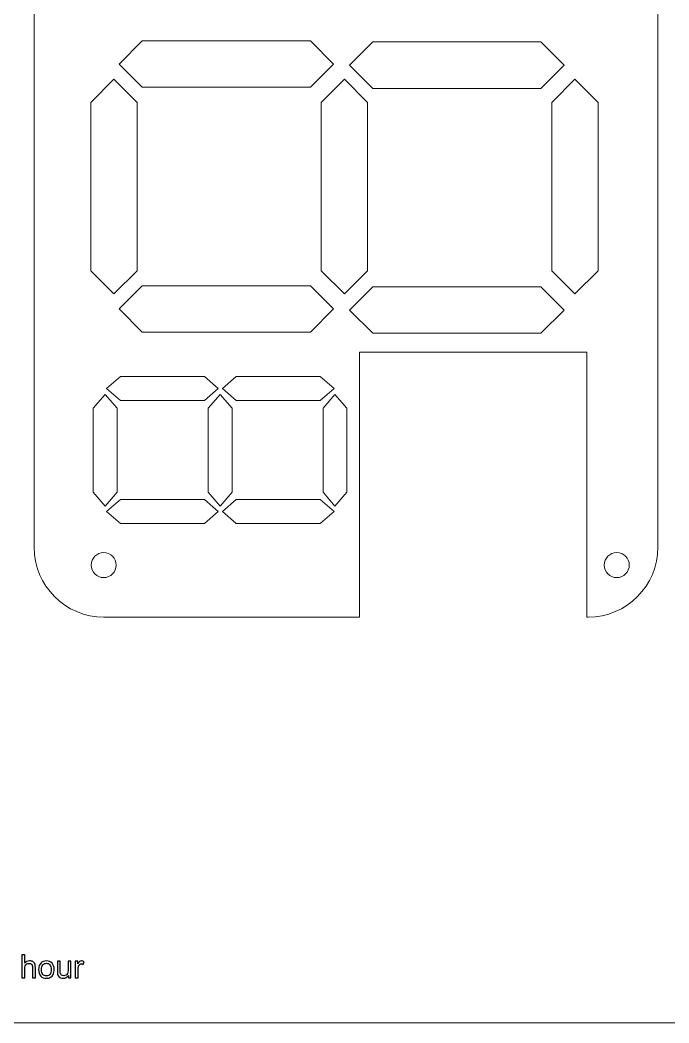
# Model space of a CAD drawing. Header units: millimetres. Extents: x -450 to 450, y -300 to 300.
# Drawn here: x 84.2 to 255.7, y -300 to -35.2 of the extents above; entities that cross this region are included whole.
import ezdxf

# ---------------------------------------------------------------- set-up
doc = ezdxf.new("R2010")
doc.units = ezdxf.units.MM
doc.header["$MEASUREMENT"] = 0
doc.layers.add('Layer 1', color=7, linetype='Continuous')

msp = doc.modelspace()

# ---------------------------------------------------------------- linework, layer by layer
at = {"layer": 'Layer 1', "color": 250, "lineweight": 20}
msp.add_lwpolyline([(-450, -300), (450, -300), (450, 300), (-450, 300), (-450, -300)], close=True, dxfattribs=at)
at = {"layer": 'Layer 1', "color": 225, "lineweight": 20}
msp.add_open_spline([(87.8935, -174.4039), (87.8935, -174.4039), (87.8935, 260.1417), (87.8935, 260.1417), (87.8935, 260.1417), (87.8935, 270.2947), (96.2005, 278.6017), (106.3535, 278.6017), (106.3535, 278.6017), (106.3535, 278.6017), (234.3206, 278.6017), (234.3206, 278.6017), (234.3206, 278.6017), (244.4736, 278.6017), (252.7806, 270.2947), (252.7806, 260.1417), (252.7806, 260.1417), (252.7806, 260.1417), (252.7806, -174.4039), (252.7806, -174.4039), (252.7806, -174.4039), (252.7806, -184.5569), (244.4736, -192.8639), (234.3206, -192.8639), (234.3206, -192.8639), (234.3206, -192.8639), (233.9351, -192.8639), (233.9351, -192.8639), (233.9351, -192.8639), (233.9351, -192.8639), (233.9351, -122.906), (233.9351, -122.906), (233.9351, -122.906), (233.9351, -122.906), (173.9041, -122.906), (173.9041, -122.906), (173.9041, -122.906), (173.9041, -122.906), (173.9041, -192.8639), (173.9041, -192.8639), (173.9041, -192.8639), (173.9041, -192.8639), (106.3535, -192.8639), (106.3535, -192.8639), (106.3535, -192.8639), (96.2005, -192.8639), (87.8935, -184.5569), (87.8935, -174.4039)], degree=3, knots=[0, 0, 0, 0, 0.07692308, 0.07692308, 0.07692308, 0.07692308, 0.15384615, 0.15384615, 0.15384615, 0.15384615, 0.23076923, 0.23076923, 0.23076923, 0.23076923, 0.30769231, 0.30769231, 0.30769231, 0.30769231, 0.38461538, 0.38461538, 0.38461538, 0.38461538, 0.46153846, 0.46153846, 0.46153846, 0.46153846, 0.53846154, 0.53846154, 0.53846154, 0.53846154, 0.61538462, 0.61538462, 0.61538462, 0.61538462, 0.69230769, 0.69230769, 0.69230769, 0.69230769, 0.76923077, 0.76923077, 0.76923077, 0.76923077, 0.84615385, 0.84615385, 0.84615385, 0.84615385, 1, 1, 1, 1], dxfattribs=at)
at = {"layer": 'Layer 1', "color": 242, "lineweight": 20}
for points, knots in [([(116.5007, -52.9652), (116.5007, -52.9652), (110.3826, -46.8471), (110.3826, -46.8471), (110.3826, -46.8471), (110.3826, -46.8471), (116.5007, -40.729), (116.5007, -40.729), (116.5007, -40.729), (116.5007, -40.729), (138.7103, -40.729), (138.7103, -40.729), (138.7103, -40.729), (138.7103, -40.729), (160.9199, -40.729), (160.9199, -40.729), (160.9199, -40.729), (160.9199, -40.729), (167.038, -46.8471), (167.038, -46.8471), (167.038, -46.8471), (167.038, -46.8471), (160.9199, -52.9652), (160.9199, -52.9652), (160.9199, -52.9652), (160.9199, -52.9652), (138.7103, -52.9652), (138.7103, -52.9652), (138.7103, -52.9652), (138.7103, -52.9652), (116.5007, -52.9652), (116.5007, -52.9652)], [0, 0, 0, 0, 0.11111111, 0.11111111, 0.11111111, 0.11111111, 0.22222222, 0.22222222, 0.22222222, 0.22222222, 0.33333333, 0.33333333, 0.33333333, 0.33333333, 0.44444444, 0.44444444, 0.44444444, 0.44444444, 0.55555556, 0.55555556, 0.55555556, 0.55555556, 0.66666667, 0.66666667, 0.66666667, 0.66666667, 0.77777778, 0.77777778, 0.77777778, 0.77777778, 1, 1, 1, 1]), ([(177.4238, -53.2371), (177.4238, -53.2371), (171.3057, -47.119), (171.3057, -47.119), (171.3057, -47.119), (171.3057, -47.119), (177.4238, -41.0009), (177.4238, -41.0009), (177.4238, -41.0009), (177.4238, -41.0009), (199.6334, -41.0009), (199.6334, -41.0009), (199.6334, -41.0009), (199.6334, -41.0009), (221.843, -41.0009), (221.843, -41.0009), (221.843, -41.0009), (221.843, -41.0009), (227.9611, -47.119), (227.9611, -47.119), (227.9611, -47.119), (227.9611, -47.119), (221.843, -53.2371), (221.843, -53.2371), (221.843, -53.2371), (221.843, -53.2371), (199.6334, -53.2371), (199.6334, -53.2371), (199.6334, -53.2371), (199.6334, -53.2371), (177.4238, -53.2371), (177.4238, -53.2371)], [0, 0, 0, 0, 0.11111111, 0.11111111, 0.11111111, 0.11111111, 0.22222222, 0.22222222, 0.22222222, 0.22222222, 0.33333333, 0.33333333, 0.33333333, 0.33333333, 0.44444444, 0.44444444, 0.44444444, 0.44444444, 0.55555556, 0.55555556, 0.55555556, 0.55555556, 0.66666667, 0.66666667, 0.66666667, 0.66666667, 0.77777778, 0.77777778, 0.77777778, 0.77777778, 1, 1, 1, 1]), ([(115.1141, -101.3815), (115.1141, -101.3815), (108.996, -107.4996), (108.996, -107.4996), (108.996, -107.4996), (108.996, -107.4996), (102.8779, -101.3815), (102.8779, -101.3815), (102.8779, -101.3815), (102.8779, -101.3815), (102.8779, -79.1719), (102.8779, -79.1719), (102.8779, -79.1719), (102.8779, -79.1719), (102.8779, -56.9623), (102.8779, -56.9623), (102.8779, -56.9623), (102.8779, -56.9623), (108.996, -50.8442), (108.996, -50.8442), (108.996, -50.8442), (108.996, -50.8442), (115.1141, -56.9623), (115.1141, -56.9623), (115.1141, -56.9623), (115.1141, -56.9623), (115.1141, -79.1719), (115.1141, -79.1719), (115.1141, -79.1719), (115.1141, -79.1719), (115.1141, -101.3815), (115.1141, -101.3815)], [0, 0, 0, 0, 0.11111111, 0.11111111, 0.11111111, 0.11111111, 0.22222222, 0.22222222, 0.22222222, 0.22222222, 0.33333333, 0.33333333, 0.33333333, 0.33333333, 0.44444444, 0.44444444, 0.44444444, 0.44444444, 0.55555556, 0.55555556, 0.55555556, 0.55555556, 0.66666667, 0.66666667, 0.66666667, 0.66666667, 0.77777778, 0.77777778, 0.77777778, 0.77777778, 1, 1, 1, 1]), ([(176.0371, -101.3815), (176.0371, -101.3815), (169.919, -107.4996), (169.919, -107.4996), (169.919, -107.4996), (169.919, -107.4996), (163.8009, -101.3815), (163.8009, -101.3815), (163.8009, -101.3815), (163.8009, -101.3815), (163.8009, -79.1719), (163.8009, -79.1719), (163.8009, -79.1719), (163.8009, -79.1719), (163.8009, -56.9623), (163.8009, -56.9623), (163.8009, -56.9623), (163.8009, -56.9623), (169.919, -50.8442), (169.919, -50.8442), (169.919, -50.8442), (169.919, -50.8442), (176.0371, -56.9623), (176.0371, -56.9623), (176.0371, -56.9623), (176.0371, -56.9623), (176.0371, -79.1719), (176.0371, -79.1719), (176.0371, -79.1719), (176.0371, -79.1719), (176.0371, -101.3815), (176.0371, -101.3815)], [0, 0, 0, 0, 0.11111111, 0.11111111, 0.11111111, 0.11111111, 0.22222222, 0.22222222, 0.22222222, 0.22222222, 0.33333333, 0.33333333, 0.33333333, 0.33333333, 0.44444444, 0.44444444, 0.44444444, 0.44444444, 0.55555556, 0.55555556, 0.55555556, 0.55555556, 0.66666667, 0.66666667, 0.66666667, 0.66666667, 0.77777778, 0.77777778, 0.77777778, 0.77777778, 1, 1, 1, 1]), ([(236.9601, -101.3815), (236.9601, -101.3815), (230.842, -107.4996), (230.842, -107.4996), (230.842, -107.4996), (230.842, -107.4996), (224.7239, -101.3815), (224.7239, -101.3815), (224.7239, -101.3815), (224.7239, -101.3815), (224.7239, -79.1719), (224.7239, -79.1719), (224.7239, -79.1719), (224.7239, -79.1719), (224.7239, -56.9623), (224.7239, -56.9623), (224.7239, -56.9623), (224.7239, -56.9623), (230.842, -50.8442), (230.842, -50.8442), (230.842, -50.8442), (230.842, -50.8442), (236.9601, -56.9623), (236.9601, -56.9623), (236.9601, -56.9623), (236.9601, -56.9623), (236.9601, -79.1719), (236.9601, -79.1719), (236.9601, -79.1719), (236.9601, -79.1719), (236.9601, -101.3815), (236.9601, -101.3815)], [0, 0, 0, 0, 0.11111111, 0.11111111, 0.11111111, 0.11111111, 0.22222222, 0.22222222, 0.22222222, 0.22222222, 0.33333333, 0.33333333, 0.33333333, 0.33333333, 0.44444444, 0.44444444, 0.44444444, 0.44444444, 0.55555556, 0.55555556, 0.55555556, 0.55555556, 0.66666667, 0.66666667, 0.66666667, 0.66666667, 0.77777778, 0.77777778, 0.77777778, 0.77777778, 1, 1, 1, 1]), ([(116.5007, -117.6149), (116.5007, -117.6149), (110.3826, -111.4968), (110.3826, -111.4968), (110.3826, -111.4968), (110.3826, -111.4968), (116.5007, -105.3787), (116.5007, -105.3787), (116.5007, -105.3787), (116.5007, -105.3787), (138.7103, -105.3787), (138.7103, -105.3787), (138.7103, -105.3787), (138.7103, -105.3787), (160.9199, -105.3787), (160.9199, -105.3787), (160.9199, -105.3787), (160.9199, -105.3787), (167.038, -111.4968), (167.038, -111.4968), (167.038, -111.4968), (167.038, -111.4968), (160.9199, -117.6149), (160.9199, -117.6149), (160.9199, -117.6149), (160.9199, -117.6149), (138.7103, -117.6149), (138.7103, -117.6149), (138.7103, -117.6149), (138.7103, -117.6149), (116.5007, -117.6149), (116.5007, -117.6149)], [0, 0, 0, 0, 0.11111111, 0.11111111, 0.11111111, 0.11111111, 0.22222222, 0.22222222, 0.22222222, 0.22222222, 0.33333333, 0.33333333, 0.33333333, 0.33333333, 0.44444444, 0.44444444, 0.44444444, 0.44444444, 0.55555556, 0.55555556, 0.55555556, 0.55555556, 0.66666667, 0.66666667, 0.66666667, 0.66666667, 0.77777778, 0.77777778, 0.77777778, 0.77777778, 1, 1, 1, 1]), ([(177.4238, -117.8868), (177.4238, -117.8868), (171.3057, -111.7687), (171.3057, -111.7687), (171.3057, -111.7687), (171.3057, -111.7687), (177.4238, -105.6506), (177.4238, -105.6506), (177.4238, -105.6506), (177.4238, -105.6506), (199.6334, -105.6506), (199.6334, -105.6506), (199.6334, -105.6506), (199.6334, -105.6506), (221.843, -105.6506), (221.843, -105.6506), (221.843, -105.6506), (221.843, -105.6506), (227.9611, -111.7687), (227.9611, -111.7687), (227.9611, -111.7687), (227.9611, -111.7687), (221.843, -117.8868), (221.843, -117.8868), (221.843, -117.8868), (221.843, -117.8868), (199.6334, -117.8868), (199.6334, -117.8868), (199.6334, -117.8868), (199.6334, -117.8868), (177.4238, -117.8868), (177.4238, -117.8868)], [0, 0, 0, 0, 0.11111111, 0.11111111, 0.11111111, 0.11111111, 0.22222222, 0.22222222, 0.22222222, 0.22222222, 0.33333333, 0.33333333, 0.33333333, 0.33333333, 0.44444444, 0.44444444, 0.44444444, 0.44444444, 0.55555556, 0.55555556, 0.55555556, 0.55555556, 0.66666667, 0.66666667, 0.66666667, 0.66666667, 0.77777778, 0.77777778, 0.77777778, 0.77777778, 1, 1, 1, 1]), ([(103.023, -179.1214), (103.023, -177.2989), (104.5005, -175.8214), (106.323, -175.8214), (106.323, -175.8214), (108.1455, -175.8214), (109.623, -177.2989), (109.623, -179.1214), (109.623, -179.1214), (109.623, -180.944), (108.1455, -182.4214), (106.323, -182.4214), (106.323, -182.4214), (104.5005, -182.4214), (103.023, -180.944), (103.023, -179.1214)], [0, 0, 0, 0, 0.2, 0.2, 0.2, 0.2, 0.4, 0.4, 0.4, 0.4, 0.6, 0.6, 0.6, 0.6, 1, 1, 1, 1]), ([(238.6007, -179.1214), (238.6007, -177.2989), (240.0782, -175.8214), (241.9007, -175.8214), (241.9007, -175.8214), (243.7232, -175.8214), (245.2007, -177.2989), (245.2007, -179.1214), (245.2007, -179.1214), (245.2007, -180.944), (243.7232, -182.4214), (241.9007, -182.4214), (241.9007, -182.4214), (240.0782, -182.4214), (238.6007, -180.944), (238.6007, -179.1214)], [0, 0, 0, 0, 0.2, 0.2, 0.2, 0.2, 0.4, 0.4, 0.4, 0.4, 0.6, 0.6, 0.6, 0.6, 1, 1, 1, 1])]:
    msp.add_open_spline(points, degree=3, knots=knots, dxfattribs=at)
at = {"layer": 'Layer 1', "color": 142, "lineweight": 20}
for points in [[(132.9166, -135.6136), (132.9166, -135.6136), (136.5742, -132.4538), (136.5742, -132.4538), (136.5742, -132.4538), (136.5742, -132.4538), (132.9166, -129.294), (132.9166, -129.294), (132.9166, -129.294), (132.9166, -129.294), (121.8489, -129.294), (121.8489, -129.294), (121.8489, -129.294), (121.8489, -129.294), (110.7813, -129.294), (110.7813, -129.294), (110.7813, -129.294), (110.7813, -129.294), (107.0861, -132.4538), (107.0861, -132.4538), (107.0861, -132.4538), (107.0861, -132.4538), (110.7813, -135.6136), (110.7813, -135.6136), (110.7813, -135.6136), (110.7813, -135.6136), (121.849, -135.6136), (121.849, -135.6136), (121.849, -135.6136), (121.849, -135.6136), (132.9166, -135.6136), (132.9166, -135.6136)], [(141.3409, -129.294), (141.3409, -129.294), (137.6833, -132.4538), (137.6833, -132.4538), (137.6833, -132.4538), (137.6833, -132.4538), (141.3409, -135.6136), (141.3409, -135.6136), (141.3409, -135.6136), (141.3409, -135.6136), (152.4086, -135.6136), (152.4086, -135.6136), (152.4086, -135.6136), (152.4086, -135.6136), (163.4762, -135.6136), (163.4762, -135.6136), (163.4762, -135.6136), (163.4762, -135.6136), (167.1714, -132.4538), (167.1714, -132.4538), (167.1714, -132.4538), (167.1714, -132.4538), (163.4762, -129.294), (163.4762, -129.294), (163.4762, -129.294), (163.4762, -129.294), (152.4085, -129.294), (152.4085, -129.294), (152.4085, -129.294), (152.4085, -129.294), (141.3409, -129.294), (141.3409, -129.294)], [(109.8398, -137.7004), (109.8398, -137.7004), (106.68, -134.0428), (106.68, -134.0428), (106.68, -134.0428), (106.68, -134.0428), (103.5202, -137.7004), (103.5202, -137.7004), (103.5202, -137.7004), (103.5202, -137.7004), (103.5202, -148.7681), (103.5202, -148.7681), (103.5202, -148.7681), (103.5202, -148.7681), (103.5202, -159.8357), (103.5202, -159.8357), (103.5202, -159.8357), (103.5202, -159.8357), (106.68, -163.5309), (106.68, -163.5309), (106.68, -163.5309), (106.68, -163.5309), (109.8398, -159.8357), (109.8398, -159.8357), (109.8398, -159.8357), (109.8398, -159.8357), (109.8398, -148.768), (109.8398, -148.768), (109.8398, -148.768), (109.8398, -148.768), (109.8398, -137.7004), (109.8398, -137.7004)], [(140.2149, -137.7008), (140.2149, -137.7008), (137.0551, -134.0432), (137.0551, -134.0432), (137.0551, -134.0432), (137.0551, -134.0432), (133.8953, -137.7008), (133.8953, -137.7008), (133.8953, -137.7008), (133.8953, -137.7008), (133.8953, -148.7685), (133.8953, -148.7685), (133.8953, -148.7685), (133.8953, -148.7685), (133.8953, -159.8361), (133.8953, -159.8361), (133.8953, -159.8361), (133.8953, -159.8361), (137.0551, -163.5313), (137.0551, -163.5313), (137.0551, -163.5313), (137.0551, -163.5313), (140.2149, -159.8361), (140.2149, -159.8361), (140.2149, -159.8361), (140.2149, -159.8361), (140.2149, -148.7684), (140.2149, -148.7684), (140.2149, -148.7684), (140.2149, -148.7684), (140.2149, -137.7008), (140.2149, -137.7008)], [(170.59, -137.7012), (170.59, -137.7012), (167.4302, -134.0436), (167.4302, -134.0436), (167.4302, -134.0436), (167.4302, -134.0436), (164.2704, -137.7012), (164.2704, -137.7012), (164.2704, -137.7012), (164.2704, -137.7012), (164.2704, -148.7689), (164.2704, -148.7689), (164.2704, -148.7689), (164.2704, -148.7689), (164.2704, -159.8365), (164.2704, -159.8365), (164.2704, -159.8365), (164.2704, -159.8365), (167.4302, -163.5317), (167.4302, -163.5317), (167.4302, -163.5317), (167.4302, -163.5317), (170.59, -159.8365), (170.59, -159.8365), (170.59, -159.8365), (170.59, -159.8365), (170.59, -148.7688), (170.59, -148.7688), (170.59, -148.7688), (170.59, -148.7688), (170.59, -137.7012), (170.59, -137.7012)], [(132.9166, -168.1505), (132.9166, -168.1505), (136.5742, -164.9907), (136.5742, -164.9907), (136.5742, -164.9907), (136.5742, -164.9907), (132.9166, -161.8309), (132.9166, -161.8309), (132.9166, -161.8309), (132.9166, -161.8309), (121.8489, -161.8309), (121.8489, -161.8309), (121.8489, -161.8309), (121.8489, -161.8309), (110.7813, -161.8309), (110.7813, -161.8309), (110.7813, -161.8309), (110.7813, -161.8309), (107.0861, -164.9907), (107.0861, -164.9907), (107.0861, -164.9907), (107.0861, -164.9907), (110.7813, -168.1505), (110.7813, -168.1505), (110.7813, -168.1505), (110.7813, -168.1505), (121.849, -168.1505), (121.849, -168.1505), (121.849, -168.1505), (121.849, -168.1505), (132.9166, -168.1505), (132.9166, -168.1505)], [(141.3408, -161.8309), (141.3408, -161.8309), (137.6832, -164.9907), (137.6832, -164.9907), (137.6832, -164.9907), (137.6832, -164.9907), (141.3408, -168.1505), (141.3408, -168.1505), (141.3408, -168.1505), (141.3408, -168.1505), (152.4085, -168.1505), (152.4085, -168.1505), (152.4085, -168.1505), (152.4085, -168.1505), (163.4761, -168.1505), (163.4761, -168.1505), (163.4761, -168.1505), (163.4761, -168.1505), (167.1713, -164.9907), (167.1713, -164.9907), (167.1713, -164.9907), (167.1713, -164.9907), (163.4761, -161.8309), (163.4761, -161.8309), (163.4761, -161.8309), (163.4761, -161.8309), (152.4084, -161.8309), (152.4084, -161.8309), (152.4084, -161.8309), (152.4084, -161.8309), (141.3408, -161.8309), (141.3408, -161.8309)]]:
    msp.add_open_spline(points, degree=3, knots=[0, 0, 0, 0, 0.11111111, 0.11111111, 0.11111111, 0.11111111, 0.22222222, 0.22222222, 0.22222222, 0.22222222, 0.33333333, 0.33333333, 0.33333333, 0.33333333, 0.44444444, 0.44444444, 0.44444444, 0.44444444, 0.55555556, 0.55555556, 0.55555556, 0.55555556, 0.66666667, 0.66666667, 0.66666667, 0.66666667, 0.77777778, 0.77777778, 0.77777778, 0.77777778, 1, 1, 1, 1], dxfattribs=at)
at = {"layer": 'Layer 1', "color": 250}
for points, knots in [([(84.6877, -288.1092), (84.6877, -288.1092), (84.6877, -282.047), (84.6877, -282.047), (84.6877, -282.047), (84.6877, -282.047), (85.4328, -282.047), (85.4328, -282.047), (85.4328, -282.047), (85.4328, -282.047), (85.4328, -284.2286), (85.4328, -284.2286), (85.4328, -284.2286), (85.7785, -283.8236), (86.2145, -283.6218), (86.7423, -283.6218), (86.7423, -283.6218), (87.0654, -283.6218), (87.3462, -283.6853), (87.5861, -283.8138), (87.5861, -283.8138), (87.8246, -283.9422), (87.9954, -284.1186), (88.0984, -284.3443), (88.0984, -284.3443), (88.2014, -284.5701), (88.2522, -284.8989), (88.2522, -285.3279), (88.2522, -285.3279), (88.2522, -285.3279), (88.2522, -288.1092), (88.2522, -288.1092), (88.2522, -288.1092), (88.2522, -288.1092), (87.5071, -288.1092), (87.5071, -288.1092), (87.5071, -288.1092), (87.5071, -288.1092), (87.5071, -285.3307), (87.5071, -285.3307), (87.5071, -285.3307), (87.5071, -284.9596), (87.4267, -284.6887), (87.2672, -284.5193), (87.2672, -284.5193), (87.1064, -284.35), (86.8806, -284.2653), (86.5871, -284.2653), (86.5871, -284.2653), (86.3683, -284.2653), (86.1623, -284.3218), (85.969, -284.4361), (85.969, -284.4361), (85.7757, -284.5504), (85.6388, -284.7056), (85.5555, -284.9017), (85.5555, -284.9017), (85.4737, -285.0965), (85.4328, -285.366), (85.4328, -285.7103), (85.4328, -285.7103), (85.4328, -285.7103), (85.4328, -288.1092), (85.4328, -288.1092), (85.4328, -288.1092), (85.4328, -288.1092), (84.6877, -288.1092), (84.6877, -288.1092)], [0, 0, 0, 0, 0.05555556, 0.05555556, 0.05555556, 0.05555556, 0.11111111, 0.11111111, 0.11111111, 0.11111111, 0.16666667, 0.16666667, 0.16666667, 0.16666667, 0.22222222, 0.22222222, 0.22222222, 0.22222222, 0.27777778, 0.27777778, 0.27777778, 0.27777778, 0.33333333, 0.33333333, 0.33333333, 0.33333333, 0.38888889, 0.38888889, 0.38888889, 0.38888889, 0.44444444, 0.44444444, 0.44444444, 0.44444444, 0.5, 0.5, 0.5, 0.5, 0.55555556, 0.55555556, 0.55555556, 0.55555556, 0.61111111, 0.61111111, 0.61111111, 0.61111111, 0.66666667, 0.66666667, 0.66666667, 0.66666667, 0.72222222, 0.72222222, 0.72222222, 0.72222222, 0.77777778, 0.77777778, 0.77777778, 0.77777778, 0.83333333, 0.83333333, 0.83333333, 0.83333333, 0.88888889, 0.88888889, 0.88888889, 0.88888889, 1, 1, 1, 1]), ([(89.1172, -285.9121), (89.1172, -285.1007), (89.343, -284.4996), (89.7959, -284.1087), (89.7959, -284.1087), (90.1727, -283.7841), (90.6342, -283.6218), (91.1774, -283.6218), (91.1774, -283.6218), (91.78, -283.6218), (92.2739, -283.8194), (92.6577, -284.2145), (92.6577, -284.2145), (93.0401, -284.6082), (93.232, -285.1543), (93.232, -285.85), (93.232, -285.85), (93.232, -286.4144), (93.1474, -286.8575), (92.978, -287.1807), (92.978, -287.1807), (92.8087, -287.5038), (92.5617, -287.755), (92.2372, -287.9342), (92.2372, -287.9342), (91.914, -288.1134), (91.5598, -288.2023), (91.1774, -288.2023), (91.1774, -288.2023), (90.5622, -288.2023), (90.0655, -288.0062), (89.6859, -287.6125), (89.6859, -287.6125), (89.3063, -287.2188), (89.1172, -286.6515), (89.1172, -285.9121)], [0, 0, 0, 0, 0.1, 0.1, 0.1, 0.1, 0.2, 0.2, 0.2, 0.2, 0.3, 0.3, 0.3, 0.3, 0.4, 0.4, 0.4, 0.4, 0.5, 0.5, 0.5, 0.5, 0.6, 0.6, 0.6, 0.6, 0.7, 0.7, 0.7, 0.7, 0.8, 0.8, 0.8, 0.8, 1, 1, 1, 1]), ([(89.8792, -285.9135), (89.8792, -286.4751), (90.002, -286.8956), (90.2475, -287.1736), (90.2475, -287.1736), (90.4945, -287.453), (90.8035, -287.5927), (91.1774, -287.5927), (91.1774, -287.5927), (91.5471, -287.5927), (91.8548, -287.453), (92.1017, -287.1722), (92.1017, -287.1722), (92.3472, -286.8914), (92.47, -286.4638), (92.47, -285.8895), (92.47, -285.8895), (92.47, -285.3476), (92.3458, -284.937), (92.0989, -284.659), (92.0989, -284.659), (91.8519, -284.3796), (91.5443, -284.2399), (91.1774, -284.2399), (91.1774, -284.2399), (90.8035, -284.2399), (90.4945, -284.3782), (90.2475, -284.6562), (90.2475, -284.6562), (90.002, -284.9342), (89.8792, -285.3533), (89.8792, -285.9135)], [0, 0, 0, 0, 0.11111111, 0.11111111, 0.11111111, 0.11111111, 0.22222222, 0.22222222, 0.22222222, 0.22222222, 0.33333333, 0.33333333, 0.33333333, 0.33333333, 0.44444444, 0.44444444, 0.44444444, 0.44444444, 0.55555556, 0.55555556, 0.55555556, 0.55555556, 0.66666667, 0.66666667, 0.66666667, 0.66666667, 0.77777778, 0.77777778, 0.77777778, 0.77777778, 1, 1, 1, 1]), ([(96.9757, -288.1092), (96.9757, -288.1092), (96.9757, -287.4559), (96.9757, -287.4559), (96.9757, -287.4559), (96.6342, -287.954), (96.1714, -288.2023), (95.5858, -288.2023), (95.5858, -288.2023), (95.3275, -288.2023), (95.0862, -288.1529), (94.8619, -288.0542), (94.8619, -288.0542), (94.6375, -287.954), (94.471, -287.8298), (94.3623, -287.6802), (94.3623, -287.6802), (94.2537, -287.5292), (94.1775, -287.3458), (94.1337, -287.1285), (94.1337, -287.1285), (94.1041, -286.9817), (94.0886, -286.7503), (94.0886, -286.4342), (94.0886, -286.4342), (94.0886, -286.4342), (94.0886, -283.715), (94.0886, -283.715), (94.0886, -283.715), (94.0886, -283.715), (94.8336, -283.715), (94.8336, -283.715), (94.8336, -283.715), (94.8336, -283.715), (94.8336, -286.1463), (94.8336, -286.1463), (94.8336, -286.1463), (94.8336, -286.5344), (94.8492, -286.7969), (94.8788, -286.9309), (94.8788, -286.9309), (94.9254, -287.1271), (95.0241, -287.2795), (95.1765, -287.3909), (95.1765, -287.3909), (95.3275, -287.5024), (95.5138, -287.5589), (95.7368, -287.5589), (95.7368, -287.5589), (95.9597, -287.5589), (96.1686, -287.5024), (96.3633, -287.3881), (96.3633, -287.3881), (96.558, -287.2738), (96.6963, -287.1172), (96.7782, -286.921), (96.7782, -286.921), (96.8586, -286.7249), (96.8995, -286.4384), (96.8995, -286.0645), (96.8995, -286.0645), (96.8995, -286.0645), (96.8995, -283.715), (96.8995, -283.715), (96.8995, -283.715), (96.8995, -283.715), (97.6446, -283.715), (97.6446, -283.715), (97.6446, -283.715), (97.6446, -283.715), (97.6446, -288.1092), (97.6446, -288.1092), (97.6446, -288.1092), (97.6446, -288.1092), (96.9757, -288.1092), (96.9757, -288.1092)], [0, 0, 0, 0, 0.05, 0.05, 0.05, 0.05, 0.1, 0.1, 0.1, 0.1, 0.15, 0.15, 0.15, 0.15, 0.2, 0.2, 0.2, 0.2, 0.25, 0.25, 0.25, 0.25, 0.3, 0.3, 0.3, 0.3, 0.35, 0.35, 0.35, 0.35, 0.4, 0.4, 0.4, 0.4, 0.45, 0.45, 0.45, 0.45, 0.5, 0.5, 0.5, 0.5, 0.55, 0.55, 0.55, 0.55, 0.6, 0.6, 0.6, 0.6, 0.65, 0.65, 0.65, 0.65, 0.7, 0.7, 0.7, 0.7, 0.75, 0.75, 0.75, 0.75, 0.8, 0.8, 0.8, 0.8, 0.85, 0.85, 0.85, 0.85, 0.9, 0.9, 0.9, 0.9, 1, 1, 1, 1]), ([(98.8059, -288.1092), (98.8059, -288.1092), (98.8059, -283.715), (98.8059, -283.715), (98.8059, -283.715), (98.8059, -283.715), (99.4748, -283.715), (99.4748, -283.715), (99.4748, -283.715), (99.4748, -283.715), (99.4748, -284.3881), (99.4748, -284.3881), (99.4748, -284.3881), (99.6455, -284.0762), (99.8036, -283.8702), (99.9489, -283.7714), (99.9489, -283.7714), (100.0943, -283.6712), (100.2537, -283.6218), (100.4273, -283.6218), (100.4273, -283.6218), (100.6785, -283.6218), (100.9339, -283.7009), (101.1935, -283.8575), (101.1935, -283.8575), (101.1935, -283.8575), (100.9283, -284.5447), (100.9283, -284.5447), (100.9283, -284.5447), (100.7476, -284.4431), (100.567, -284.3923), (100.3864, -284.3923), (100.3864, -284.3923), (100.2241, -284.3923), (100.0788, -284.4417), (99.9504, -284.5391), (99.9504, -284.5391), (99.8219, -284.6364), (99.7302, -284.7719), (99.6752, -284.9455), (99.6752, -284.9455), (99.5919, -285.2094), (99.551, -285.4986), (99.551, -285.8133), (99.551, -285.8133), (99.551, -285.8133), (99.551, -288.1092), (99.551, -288.1092), (99.551, -288.1092), (99.551, -288.1092), (98.8059, -288.1092), (98.8059, -288.1092)], [0, 0, 0, 0, 0.07142857, 0.07142857, 0.07142857, 0.07142857, 0.14285714, 0.14285714, 0.14285714, 0.14285714, 0.21428571, 0.21428571, 0.21428571, 0.21428571, 0.28571429, 0.28571429, 0.28571429, 0.28571429, 0.35714286, 0.35714286, 0.35714286, 0.35714286, 0.42857143, 0.42857143, 0.42857143, 0.42857143, 0.5, 0.5, 0.5, 0.5, 0.57142857, 0.57142857, 0.57142857, 0.57142857, 0.64285714, 0.64285714, 0.64285714, 0.64285714, 0.71428571, 0.71428571, 0.71428571, 0.71428571, 0.78571429, 0.78571429, 0.78571429, 0.78571429, 0.85714286, 0.85714286, 0.85714286, 0.85714286, 1, 1, 1, 1])]:
    msp.add_open_spline(points, degree=3, knots=knots, dxfattribs=at)

doc.saveas('drawing.dxf')
